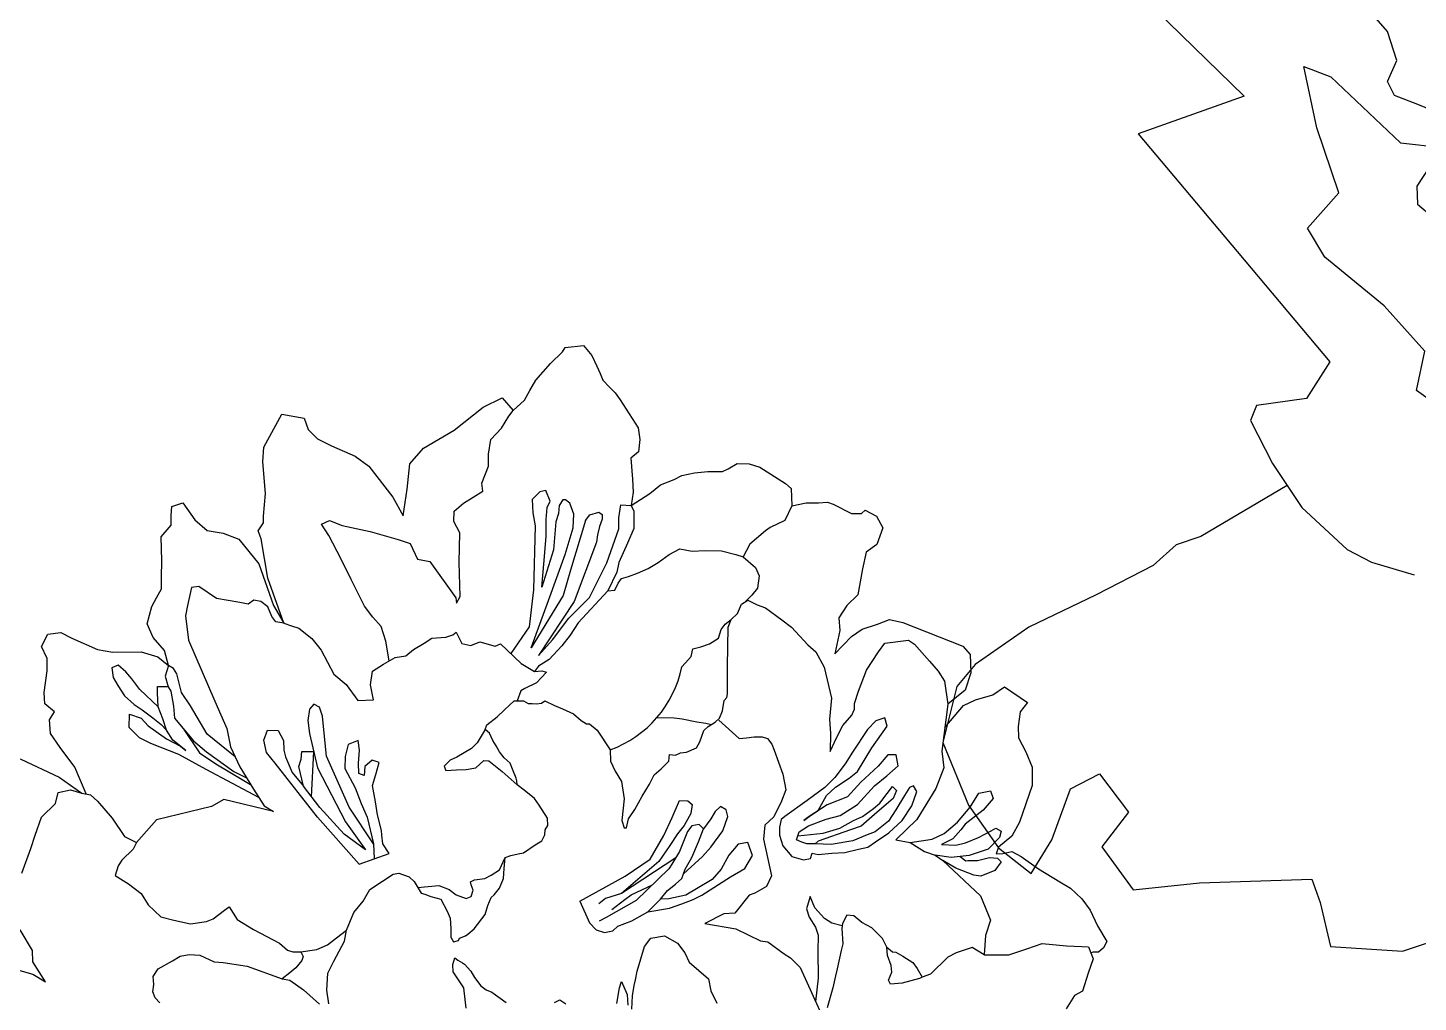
# Model space of a CAD drawing. Header units: millimetres. Extents: x 607619 to 1211550, y 1310734 to 2622648.
# Drawn here: x 607653.831 to 607654.7, y 1311007.302 to 1311007.912 of the extents above; entities that cross this region are included whole.
import ezdxf

# ---------------------------------------------------------------- set-up
doc = ezdxf.new("R2010")
doc.units = ezdxf.units.MM
doc.layers.add('elenarbi-free_blocks', color=7, linetype='Continuous')

# ---------------------------------------------------------------- blocks, each defined once
blk = doc.blocks.new('A$C20C8591F')
at = {"layer": 'elenarbi-free_blocks', "color": 50}
for p, q in [((4.311, 17.175), (4.2, 17.302)), ((4.401, 16.894), (4.311, 17.175)), ((4.311, 16.691), (4.401, 16.894)), ((4.379, 16.556), (4.311, 16.691)), ((4.604, 16.467), (4.379, 16.556)), ((4.964, 16.32), (4.604, 16.467)), ((4.84, 16.051), (4.596, 15.675)), ((4.596, 15.675), (4.603, 15.503)), ((4.603, 15.503), (4.892, 15.257))]:
    blk.add_line(p, q, dxfattribs=at)
at = {"layer": 'elenarbi-free_blocks', "color": 84}
for p, q in [((3.501, 16.837), (3.76, 16.736)), ((3.625, 16.242), (3.501, 16.837)), ((3.76, 16.736), (4.435, 16.096)), ((3.839, 15.612), (3.625, 16.242)), ((4.435, 16.096), (4.84, 16.051)), ((3.536, 15.268), (3.839, 15.612)), ((3.704, 14.987), (3.536, 15.268)), ((4.278, 14.515), (3.704, 14.987)), ((4.672, 14.077), (4.278, 14.515)), ((4.593, 13.694), (4.672, 14.077)), ((4.751, 13.582), (4.593, 13.694)), ((3.338, 12.773), (2.5, 12.278)), ((2.5, 12.278), (2.263, 12.199)), ((2.263, 12.199), (2.038, 11.997)), ((2.038, 11.997), (1.485, 11.713)), ((1.485, 11.713), (0.833, 11.398)), ((0.833, 11.398), (0.315, 11.038)), ((0.315, 11.038), (0.135, 10.825)), ((0.135, 10.825), (0, 10.281)), ((0, 10.281), (0.248, 9.674)), ((1.238, 9.831), (1.519, 9.977)), ((1.519, 9.977), (1.8, 9.606)), ((1.058, 9.336), (1.238, 9.831)), ((0.248, 9.674), (0.54, 9.258)), ((1.8, 9.606), (1.541, 9.269)), ((0.855, 9.011), (1.058, 9.336)), ((0.54, 9.258), (0.855, 9.011)), ((1.541, 9.269), (1.845, 8.853)), ((1.845, 8.853), (2.487, 8.921)), ((2.487, 8.921), (3.578, 8.954)), ((3.578, 8.954), (3.657, 8.73)), ((3.657, 8.73), (3.758, 8.302)), ((4.456, 8.257), (5.597, 8.639)), ((3.758, 8.302), (4.456, 8.257))]:
    blk.add_line(p, q, dxfattribs=at)
at = {"layer": 'elenarbi-free_blocks', "color": 90}
blk.add_lwpolyline([(4.2, 17.302), (0.956, 19.082), (1.824, 18.146), (1.824, 17.621), (2.921, 16.549), (1.893, 16.183), (2.852, 15.042), (3.752, 13.972), (3.524, 13.616), (3.04, 13.548), (2.984, 13.402), (3.197, 12.986), (3.479, 12.559), (3.918, 12.154), (4.154, 12.031), (4.57, 11.907)], dxfattribs=at)
blk = doc.blocks.new('A$C69433AA9')
at = {"layer": 'elenarbi-free_blocks', "color": 222}
for points in [[(12.784, 21.231), (12.716, 21.616), (12.625, 21.896), (12.464, 22.077), (12.304, 22.294), (12.164, 22.573), (12.047, 22.806), (11.849, 23.206), (11.611, 23.66), (11.471, 23.884), (11.625, 23.954), (11.87, 23.856), (12.415, 23.737), (12.954, 23.584), (13.191, 23.507), (13.331, 23.206), (13.569, 23.157), (14.072, 22.452), (14.086, 22.347), (14.156, 22.48), (14.142, 23.137), (14.149, 23.716), (14.038, 23.933), (14.045, 24.136), (14.226, 24.289), (14.597, 24.52), (14.576, 24.68), (14.71, 25.007), (14.71, 25.237), (14.752, 25.524), (14.962, 25.747), (15.102, 25.978), (15.186, 26.089), (15.403, 26.285), (15.508, 26.474), (15.627, 26.676), (15.627, 26.676), (15.907, 26.999), (16.145, 27.223), (16.194, 27.307), (16.552, 27.345), (16.709, 27.154), (16.807, 26.948), (16.871, 26.806), (16.925, 26.678), (17.062, 26.536), (17.165, 26.428), (17.263, 26.296), (17.609, 25.751), (17.64, 25.523), (17.617, 25.288), (17.468, 25.163), (17.499, 24.755), (17.515, 24.505), (17.475, 24.246), (17.523, 24.136), (17.523, 23.796), (17.405, 23.514), (17.232, 23.138), (17.193, 22.95), (17.021, 22.589), (16.443, 21.968), (16.289, 21.726), (16.129, 21.522), (15.887, 21.258), (15.678, 21.126), (15.601, 21.026)], [(10.74, 21.96), (10.427, 22.835), (10.303, 23.6), (10.245, 23.753), (10.348, 23.911), (10.348, 24.035), (10.383, 24.477), (10.33, 25.092), (10.351, 25.378), (10.701, 26.014), (11.136, 25.939), (11.21, 25.717), (11.39, 25.537), (11.666, 25.399), (12.122, 25.198), (12.387, 25.007), (12.854, 24.403), (13.055, 24.043), (13.055, 24.043), (13.129, 24.562), (13.182, 25.05), (13.448, 25.357), (14.041, 25.706), (14.603, 26.151), (14.975, 26.331), (15.186, 26.089)], [(17.475, 24.246), (17.836, 24.478), (18.04, 24.642), (18.31, 24.751), (18.454, 24.826), (18.703, 24.876), (18.958, 24.901), (19.247, 24.901), (19.357, 24.956), (19.526, 25.06), (19.76, 25.055), (19.97, 24.99), (20.465, 24.671), (20.575, 24.577), (20.589, 24.238), (20.455, 23.954), (20.171, 23.82), (20.081, 23.75), (19.777, 23.496), (19.648, 23.247)], [(20.589, 24.238), (20.869, 24.293), (20.978, 24.298), (21.108, 24.298), (21.282, 24.308), (21.387, 24.273), (21.748, 24.088), (21.938, 24.088), (22.013, 24.152), (22.227, 24.038), (22.352, 23.809), (22.237, 23.49), (22.028, 23.341), (21.958, 23.017), (21.867, 22.511), (21.658, 22.302), (21.503, 22.068), (21.518, 21.819), (21.424, 21.37), (21.743, 21.704), (21.952, 21.844), (22.251, 21.943), (22.481, 22.033), (22.74, 21.978), (23.906, 21.516), (24.044, 21.353), (24.057, 20.996), (23.95, 20.664), (23.616, 20.391)], [(17.021, 22.589), (17.157, 22.602), (17.22, 22.737), (17.289, 22.829), (17.42, 22.868), (17.598, 22.934), (17.805, 23.023), (17.995, 23.138), (18.212, 23.292), (18.42, 23.404), (18.655, 23.357), (18.907, 23.373), (19.222, 23.362), (19.501, 23.294), (19.648, 23.247), (19.884, 23.042), (19.953, 22.879), (19.921, 22.638), (19.816, 22.507), (19.675, 22.368)], [(18.456, 21.117), (18.586, 21.258), (18.638, 21.314), (18.67, 21.462), (18.823, 21.504), (18.99, 21.564), (19.167, 21.671), (19.218, 21.838), (19.297, 21.94), (19.412, 22.036)], [(23.556, 19.936), (23.919, 20.367), (24.148, 20.478), (24.488, 20.572), (24.709, 20.73), (25.159, 20.422), (25.016, 20.241), (24.977, 19.957), (24.985, 19.736), (25.127, 19.468), (25.245, 19.168), (25.245, 18.814), (25.001, 18.101), (24.851, 17.832), (24.598, 17.62), (24.551, 17.485), (24.677, 17.493), (24.851, 17.533), (25.032, 17.438), (25.372, 17.194), (25.783, 16.945), (25.989, 16.819), (26.21, 16.614), (26.375, 16.393), (26.517, 16.093), (26.699, 15.786), (26.634, 15.667), (26.535, 15.579), (26.429, 15.579), (26.385, 15.567)], [(17.974, 20.13), (18.307, 20.127), (18.463, 20.109), (18.748, 20.049), (18.923, 20.021), (19.034, 19.999)]]:
    blk.add_lwpolyline(points, dxfattribs=at)
at = {"layer": 'elenarbi-free_blocks'}
for points in [[(16.588, 23.955), (16.3, 22.987), (16.157, 22.501), (15.538, 21.482), (15.871, 22.399), (16.196, 23.292), (16.346, 23.809), (16.359, 24.073), (16.282, 24.287), (16.198, 24.354), (16.148, 24.351), (16.078, 24.247), (16.064, 24.087), (16.014, 23.929), (15.971, 23.384), (15.741, 22.663), (15.779, 23.109), (15.824, 23.643), (15.824, 23.971), (15.847, 24.207), (15.903, 24.331), (15.82, 24.535), (15.7, 24.512), (15.557, 24.358), (15.569, 24.099), (15.61, 23.851), (15.583, 22.608), (15.493, 21.894), (15.14, 21.371)], [(15.675, 21.337), (15.95, 21.638), (16.268, 22.058), (16.667, 22.457), (16.999, 23.135), (17.232, 23.789), (17.232, 24.007), (17.276, 24.255), (17.475, 24.246)], [(16.588, 23.955), (16.67, 24.063), (16.844, 24.114), (16.911, 24.069), (16.914, 23.976), (16.859, 23.834), (16.823, 23.678), (16.799, 23.536), (16.37, 22.381), (15.675, 21.337)], [(8.302, 20.342), (7.95, 20.675), (7.791, 20.883), (7.674, 21.019), (7.527, 21.147), (7.402, 21.094), (7.428, 20.909), (7.523, 20.754), (7.652, 20.55), (7.837, 20.384), (7.992, 20.282), (8.2, 20.124), (8.363, 19.995), (8.467, 19.885)], [(9.795, 19.37), (9.255, 19.806), (8.931, 20.356), (8.754, 20.618), (8.663, 20.978), (8.602, 21.081), (8.504, 21.142), (8.437, 20.935), (8.498, 20.728), (8.547, 20.642), (8.602, 20.35), (8.62, 20.118), (8.986, 19.679), (9.242, 19.466), (9.773, 19.088), (10.017, 18.959)], [(10.254, 18.58), (9.231, 19.123), (8.706, 19.415), (8.162, 19.629), (7.943, 19.739), (7.741, 19.94), (7.747, 20.196), (7.973, 20.117), (8.107, 19.971), (8.467, 19.721), (8.736, 19.574), (8.839, 19.489), (8.589, 19.695), (8.467, 19.885), (8.394, 20.105), (8.302, 20.342), (8.29, 20.611), (8.29, 20.732), (8.497, 20.732)], [(12.477, 17.681), (12.003, 18.391), (11.566, 19.383), (11.518, 19.891), (11.492, 20.157), (11.433, 20.335), (11.324, 20.391), (11.236, 20.293), (11.207, 20.075), (11.236, 19.823), (11.395, 19.153), (11.934, 18.107), (12.322, 17.568), (11.911, 17.868), (11.436, 18.386), (11.119, 18.8), (11.032, 19.181), (11.075, 19.325), (11.089, 19.472), (11.32, 19.472)], [(20.45, 18.211), (20.384, 18.153), (20.352, 18.004), (20.348, 17.848), (20.417, 17.645), (20.591, 17.435), (20.813, 17.373), (20.951, 17.398), (20.98, 17.503), (21.1, 17.474), (21.365, 17.5), (21.619, 17.511), (21.881, 17.58), (22.062, 17.62), (22.211, 17.721), (22.469, 17.894), (22.73, 18.132), (22.916, 18.422), (23.015, 18.694), (22.945, 18.804), (22.869, 18.775), (22.771, 18.619), (22.602, 18.34), (22.463, 18.12), (22.202, 17.917), (22.051, 17.859), (21.772, 17.737), (21.348, 17.668), (21.041, 17.685), (20.878, 17.685), (20.78, 17.714), (20.681, 17.76), (20.681, 17.76), (20.733, 17.917), (20.913, 18.033), (21.256, 18.161), (21.528, 18.23), (21.865, 18.445), (22.19, 18.804), (22.428, 19.001), (22.649, 19.193), (22.614, 19.407), (22.451, 19.407), (22.26, 19.187), (21.929, 18.88), (21.668, 18.596), (21.273, 18.439), (20.925, 18.213), (20.82, 18.132), (20.925, 18.213), (21.099, 18.326), (21.261, 18.619), (21.436, 18.781), (21.697, 18.955), (21.865, 19.088), (22.138, 19.542), (22.434, 19.966), (22.394, 20.128), (22.22, 20.07), (22.057, 19.902), (21.767, 19.461), (21.622, 19.235), (21.424, 18.968), (21.227, 18.777), (20.883, 18.52), (20.45, 18.211)], [(8.803, 19.899), (9.103, 19.445), (9.422, 19.232), (9.966, 18.91), (10.092, 18.835)], [(12.203, 17.29), (11.393, 18.197), (10.569, 19.244), (10.405, 19.452), (10.354, 19.69), (10.421, 19.888), (10.632, 19.883), (10.732, 19.686), (10.741, 19.501), (10.774, 19.367), (10.9, 19.065), (11.119, 18.8)], [(12.203, 17.29), (12.784, 17.495), (12.66, 17.683), (12.639, 17.85), (12.634, 17.941), (12.558, 18.246), (12.515, 18.499), (12.461, 18.816), (12.526, 19.026), (12.585, 19.258), (12.45, 19.306), (12.31, 19.182), (12.299, 19.005), (12.192, 19.048), (12.186, 19.247), (12.208, 19.5), (12.181, 19.683), (11.987, 19.608), (11.928, 19.376), (11.922, 19.145), (12.121, 18.768), (12.24, 18.466), (12.353, 18.197), (12.477, 17.681), (12.493, 17.392)], [(11.278, 18.593), (11.32, 19.472)], [(20.707, 17.839), (21.193, 17.887), (21.517, 17.984), (21.782, 18.132), (21.957, 18.212), (22.174, 18.364), (22.297, 18.469), (22.44, 18.656), (22.543, 18.796), (22.618, 18.719), (22.555, 18.561), (22.243, 18.299), (21.932, 18.024), (21.726, 17.953), (21.096, 17.732), (21.041, 17.685)], [(22.881, 17.709), (23.309, 17.771), (23.545, 17.88), (23.798, 18.101), (24.048, 18.395), (24.211, 18.667), (24.441, 18.712), (24.491, 18.563), (24.301, 18.336), (23.952, 18.061), (23.866, 17.956), (23.712, 17.776), (23.491, 17.667), (23.771, 17.658), (23.957, 17.699), (24.206, 17.807), (24.451, 17.934), (24.546, 17.984), (24.645, 17.929), (24.614, 17.803), (24.392, 17.577), (24.029, 17.454), (23.676, 17.414), (23.367, 17.464)], [(16.479, 16.569), (17.359, 17.053), (17.843, 17.386), (18.106, 17.842), (18.267, 18.191), (18.412, 18.523), (18.573, 18.518), (18.654, 18.443), (18.632, 18.271), (18.504, 18.04), (18.369, 17.879), (18.224, 17.649), (18.009, 17.337), (17.284, 16.72)], [(18.488, 17.099), (18.857, 17.437), (19.019, 17.616), (19.254, 17.936), (19.35, 18.214), (19.318, 18.342), (19.205, 18.403), (19.104, 18.31), (19.02, 18.168), (18.875, 17.975)], [(16.479, 16.569), (16.665, 16.15), (16.795, 16.012), (16.954, 15.964), (17.119, 15.992), (17.215, 16.088), (17.484, 16.191), (17.794, 16.363), (18.042, 16.611), (18.18, 16.776), (18.331, 16.9), (18.455, 17.01), (18.522, 17.188), (18.651, 17.419), (18.78, 17.72), (18.875, 17.975), (18.79, 18.059), (18.651, 18.032), (18.569, 17.924), (18.413, 17.531), (18.264, 17.29), (18.206, 17.195), (17.568, 16.581), (16.988, 16.256), (16.855, 16.184)], [(17.794, 16.363), (18.216, 16.435), (18.456, 16.516), (18.677, 16.605), (18.843, 16.686), (19.399, 17.042), (19.676, 17.204), (19.828, 17.453), (19.736, 17.708), (19.546, 17.675), (19.367, 17.464), (19.221, 17.193), (19.047, 16.993), (18.738, 16.809), (18.532, 16.684), (18.201, 16.614), (18.042, 16.611)], [(18.339, 17.41), (17.284, 16.72), (16.978, 16.624), (16.849, 16.516)], [(23.853, 17.434), (23.96, 17.351), (23.998, 17.358), (24.188, 17.356), (24.424, 17.414), (24.578, 17.407), (24.645, 17.333), (24.522, 17.166), (24.252, 17.055), (24.116, 17.075), (23.771, 17.209), (23.513, 17.356)], [(17.098, 16.411), (17.354, 16.603), (17.471, 16.693), (17.887, 16.888)]]:
    blk.add_lwpolyline(points, dxfattribs=at)
at = {"layer": 'elenarbi-free_blocks', "color": 211}
for points in [[(6.907, 18.651), (6.689, 19.17), (6.406, 19.549), (6.213, 19.823), (6.197, 20.089), (6.293, 20.242), (6.108, 20.4), (6.092, 20.618), (6.148, 21.037), (6.148, 21.279), (6.043, 21.512), (6.164, 21.746), (6.414, 21.778), (6.632, 21.674), (7.124, 21.448), (7.423, 21.4), (7.971, 21.408), (8.294, 21.311), (8.504, 21.142), (8.423, 21.432), (8.205, 21.682), (8.092, 21.948), (8.181, 22.286), (8.27, 22.455), (8.367, 22.625), (8.367, 22.846), (8.376, 23.177), (8.36, 23.636), (8.554, 23.862), (8.554, 24.047), (8.57, 24.224), (8.78, 24.297), (9.014, 23.966), (9.256, 23.757), (9.562, 23.709), (9.869, 23.588), (10.256, 23.112), (10.538, 22.306), (10.74, 21.96), (10.885, 21.911), (11.03, 21.863), (11.283, 21.666), (11.461, 21.44), (11.711, 20.973), (11.945, 20.772), (12.171, 20.465), (12.171, 20.465), (12.477, 20.473), (12.421, 20.763), (12.461, 21.029), (12.671, 21.166), (12.897, 21.295), (13.106, 21.328), (13.252, 21.448), (13.461, 21.577), (13.611, 21.67), (13.88, 21.693), (14.016, 21.738), (14.078, 21.789), (14.191, 21.569), (14.367, 21.529), (14.542, 21.597), (14.837, 21.518), (14.939, 21.563), (15.341, 21.179), (15.601, 21.026), (15.743, 21.037), (15.833, 21.014), (15.635, 20.805), (15.409, 20.692), (15.335, 20.647), (15.266, 20.453)], [(10.74, 21.96), (10.585, 21.989), (10.507, 22.092), (10.429, 22.281), (10.292, 22.384), (10.156, 22.405), (10.045, 22.331), (9.884, 22.36), (9.436, 22.44), (9.094, 22.674), (8.947, 22.653), (8.873, 22.306), (8.831, 22.106), (8.894, 21.632), (9.4, 20.449), (9.632, 19.922), (9.706, 19.564), (9.885, 19.175), (10.149, 18.743), (10.359, 18.417), (10.538, 18.312), (9.579, 18.543), (9.337, 18.406), (8.271, 18.149), (7.882, 17.707)], [(8.334, 14.596), (8.244, 14.698), (8.201, 14.812), (8.216, 14.951), (8.206, 15.107), (8.302, 15.255), (8.581, 15.414), (8.729, 15.504), (8.906, 15.538), (9.114, 15.523), (9.39, 15.395), (9.561, 15.383), (10.029, 15.308), (10.708, 15.061), (10.854, 15.037), (11.119, 14.849), (11.434, 14.572)], [(11.609, 14.578), (11.573, 14.843), (11.591, 15.175), (11.712, 15.405), (11.917, 15.794), (11.955, 16.005), (12.094, 16.349), (12.275, 16.573), (12.408, 16.796), (12.65, 16.959), (12.861, 17.092), (12.97, 17.11), (13.17, 17.043), (13.266, 16.953), (13.399, 16.724), (13.472, 16.705), (13.587, 16.663), (13.781, 16.608), (13.906, 16.373), (13.963, 16.239), (13.975, 16.04), (13.978, 15.873), (14.028, 15.781), (14.127, 15.805), (14.144, 15.853), (14.261, 15.9), (14.308, 15.93), (14.427, 16.031), (14.644, 16.313), (14.697, 16.484), (14.759, 16.641), (14.816, 16.693), (14.92, 16.821), (14.997, 17.007), (15.011, 17.201), (15.03, 17.415), (15.139, 17.458), (15.282, 17.487), (15.387, 17.508), (15.612, 17.664), (15.74, 17.74), (15.797, 17.854), (15.807, 17.954), (15.859, 18.035), (15.859, 18.035), (15.85, 18.182), (15.692, 18.431), (15.602, 18.56), (15.397, 18.726), (15.264, 18.826), (15.255, 18.902), (15.245, 18.954), (15.173, 19.127), (15.125, 19.244), (15.012, 19.351), (14.921, 19.465), (14.855, 19.584), (14.793, 19.683), (14.726, 19.826), (14.645, 19.902), (14.674, 19.988), (14.878, 20.144), (15.021, 20.282), (15.112, 20.373), (15.207, 20.453), (15.326, 20.453), (15.388, 20.453), (15.478, 20.406), (15.554, 20.401), (15.64, 20.396), (15.735, 20.411), (15.797, 20.453), (15.987, 20.363), (16.144, 20.301), (16.358, 20.206), (16.358, 20.206), (16.501, 20.073), (16.606, 20.011), (16.667, 20.007), (16.815, 19.888), (17.069, 19.507), (17.074, 19.284), (17.164, 19.094), (17.283, 18.889), (17.336, 18.552), (17.293, 18.137), (17.336, 17.994), (17.383, 17.994), (17.421, 18.165), (17.545, 18.346), (17.688, 18.607), (17.83, 18.836), (17.921, 19.021), (18.054, 19.135), (18.206, 19.287), (18.216, 19.415), (18.33, 19.401), (18.43, 19.449), (18.544, 19.458), (18.741, 19.542), (18.803, 19.661), (18.884, 19.88), (18.965, 19.956), (19.103, 20.041), (19.188, 20.117), (19.245, 20.26), (19.279, 20.464), (19.326, 20.521), (19.34, 20.593), (19.341, 21.122), (19.352, 21.886), (19.412, 22.036), (19.537, 22.149), (19.615, 22.329), (19.735, 22.406), (19.915, 22.317), (20.076, 22.257), (20.394, 22.024), (20.579, 21.886), (20.902, 21.539), (21.052, 21.408), (21.214, 21.108), (21.356, 20.509), (21.318, 20.102), (21.339, 19.825), (21.331, 19.471), (21.461, 19.752), (21.579, 19.974), (21.755, 20.176), (21.801, 20.293), (21.801, 20.402), (21.883, 20.64), (22.038, 21.049), (22.266, 21.404), (22.394, 21.572), (22.85, 21.633), (22.965, 21.552), (23.26, 21.223), (23.428, 21.029), (23.549, 20.834), (23.616, 20.391), (23.496, 19.481), (23.537, 19.159), (23.382, 18.756), (23.013, 18.153), (22.603, 17.757), (22.881, 17.709), (23.06, 17.596), (23.159, 17.534), (23.367, 17.464), (23.513, 17.356), (24.249, 16.674), (24.439, 16.201), (24.344, 15.907), (24.315, 15.528), (24.088, 15.67), (23.775, 15.566), (23.614, 15.481), (23.274, 15.153), (23.115, 15.097), (23.064, 15.069), (22.727, 14.981), (22.499, 14.962), (22.461, 15.037), (22.527, 15.195), (22.513, 15.321), (22.443, 15.517), (22.433, 15.676), (22.349, 15.844), (22.139, 16.054), (21.948, 16.156), (21.793, 16.287), (21.653, 16.301), (21.574, 16.137), (21.56, 16.04), (21.578, 15.741), (21.545, 15.615), (21.47, 15.26), (21.433, 15.12), (21.382, 14.892), (21.274, 14.498)], [(14.277, 14.495), (14.231, 14.89), (14.086, 15.101), (14.02, 15.2), (14.013, 15.344), (14.057, 15.473), (14.116, 15.427), (14.203, 15.375), (14.242, 15.346), (14.366, 15.21), (14.434, 15.09), (14.557, 14.928), (14.664, 14.853), (14.775, 14.808), (15.048, 14.602)], [(15.987, 14.602), (16.091, 14.659), (16.205, 14.576)], [(17.194, 14.586), (17.246, 14.892), (17.287, 15.011), (17.396, 14.757), (17.412, 14.555)], [(17.489, 14.477), (17.5, 14.731), (17.531, 14.933), (17.557, 15.042), (17.593, 15.213), (17.733, 15.689), (17.856, 15.851), (18.118, 15.898), (18.374, 15.753), (18.514, 15.566), (18.595, 15.386), (18.973, 15.066), (19.02, 14.828), (19.137, 14.589)], [(19.173, 20.079), (19.567, 19.723), (19.709, 19.741), (19.856, 19.76), (20.013, 19.755), (20.118, 19.723), (20.201, 19.617), (20.247, 19.498), (20.416, 19.033), (20.475, 18.732), (20.387, 18.512), (20.24, 18.203), (20.063, 18.042), (20.041, 17.77), (20.196, 17.062), (20.1, 16.857), (19.872, 16.724), (19.762, 16.688), (19.483, 16.335), (19.269, 16.321), (18.902, 16.137), (19.502, 16.031), (19.982, 15.8), (20.126, 15.779), (20.441, 15.547), (20.565, 15.47), (20.75, 15.284), (21.164, 14.37)], [(14.645, 19.902), (14.489, 19.643), (14.376, 19.53), (14.095, 19.363), (13.962, 19.303), (13.848, 19.19), (13.882, 19.103), (14.089, 19.116), (14.276, 19.123), (14.463, 19.156), (14.616, 19.297), (14.716, 19.29), (14.97, 19.083), (15.264, 18.826)], [(5.579, 15.239), (5.874, 15.156), (6.117, 15.008), (5.875, 15.391), (5.869, 15.615), (5.625, 16.012)], [(5.663, 17.113), (5.837, 17.591), (5.92, 17.848), (6.042, 18.2), (6.311, 18.462), (6.362, 18.68), (6.606, 18.731), (6.824, 18.667), (6.991, 18.635), (7.125, 18.507), (7.414, 18.181), (7.651, 17.822), (7.882, 17.707), (7.818, 17.579), (7.6, 17.367), (7.529, 17.258), (7.471, 17.066), (7.729, 16.903), (7.973, 16.717), (8.107, 16.5), (8.357, 16.263), (8.607, 16.199), (8.928, 16.128), (9.242, 16.173), (9.37, 16.224), (9.591, 16.396), (9.681, 16.46), (9.835, 16.217), (10.149, 16.018), (10.656, 15.756), (10.81, 15.621), (10.912, 15.589), (11.066, 15.589), (11.38, 15.634), (11.585, 15.724), (11.758, 15.858), (11.955, 16.005)], [(13.333, 16.838), (13.746, 16.875), (13.948, 16.795), (14.081, 16.693), (14.276, 16.621), (14.369, 16.659), (14.41, 16.782), (14.369, 16.888), (14.357, 16.947), (14.434, 16.984), (14.637, 17.012), (14.761, 17.071), (14.922, 17.179), (15.03, 17.415)], [(21.567, 16.089), (21.364, 16.145), (21.225, 16.233), (21.035, 16.443), (20.943, 16.659), (20.943, 16.659), (20.871, 16.418), (20.922, 16.258), (21.045, 16.068), (21.102, 15.909), (21.092, 15.601), (21.097, 15.075), (21.049, 14.624)], [(24.315, 15.528), (24.796, 15.528), (25.147, 15.648), (25.441, 15.746), (25.915, 15.705), (26.209, 15.689), (26.34, 15.681), (26.43, 15.452), (26.332, 15.175), (26.225, 14.824), (26.07, 14.743), (25.907, 14.481)], [(22.433, 15.676), (22.543, 15.585), (22.606, 15.582), (22.739, 15.506), (22.935, 15.377), (23.02, 15.264), (23.115, 15.097)], [(11.066, 15.589), (11.117, 15.494), (11.089, 15.418), (10.971, 15.275), (10.854, 15.177), (10.708, 15.061)]]:
    blk.add_lwpolyline(points, dxfattribs=at)
at = {"layer": 'elenarbi-free_blocks', "color": 82}
blk.add_lwpolyline([(4.547, 15.085), (3.581, 15.951), (2.751, 17.25), (2.304, 18.467), (2.266, 19.297), (2.501, 19.297), (2.666, 19.427), (2.813, 19.505), (3.039, 19.531), (3.405, 19.557), (3.935, 19.566), (4.335, 19.54), (5.047, 19.479), (5.638, 19.323), (6.386, 18.975), (6.824, 18.667)], dxfattribs=at)
at = {"layer": 'elenarbi-free_blocks', "color": 222}
blk.add_arc((16.335, 21.543), 2.164, 289.844, 348.6615, dxfattribs=at)

msp = doc.modelspace()

# ---------------------------------------------------------------- block references
at = {"color": 7, "lineweight": 0}
for name, p, xscale, yscale, zscale in [('A$C20C8591F', (607654.40334, 1311006.80177), 0.06448473071309854, 0.06448473071309854, 0.06448473071309854), ('A$C69433AA9', (607653.64512, 1311006.83125), 0.03224236536951503, 0.03224236536951503, 0.03224236536951503)]:
    msp.add_blockref(name, p, dxfattribs=dict(at, xscale=xscale, yscale=yscale, zscale=zscale))

doc.saveas('drawing.dxf')
